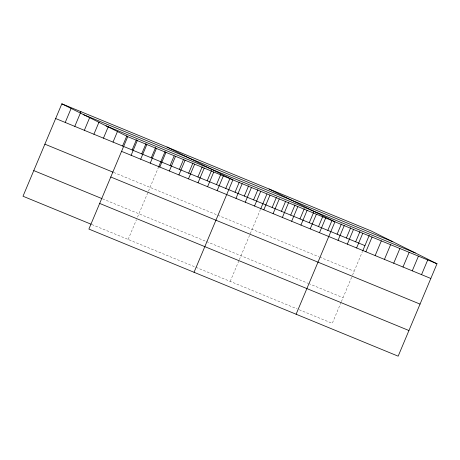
<?xml version="1.0" encoding="UTF-8"?>
<svg xmlns="http://www.w3.org/2000/svg" width="460" height="460" viewBox="0 0 460 460"><rect width="100%" height="100%" fill="white"/><g stroke="black" fill="none" stroke-linecap="round" stroke-linejoin="round"><path stroke-width="0.34" stroke-dasharray="2.3 1.72" d="M128.15 239.447L136.442 219.725M137.546 217.091L158.608 166.997M230.207 281.393L239.05 260.354M239.327 259.693L260.389 209.599M341.107 302.295L332.264 323.34L297.804 309.178M341.383 301.639L352.303 275.678M352.567 275.045L362.445 251.545M113.712 172.454L319.027 256.835M319.688 257.111L354.148 271.273M102.603 198.875L205.861 241.316M206.528 241.586L307.918 283.256M308.585 283.532L343.045 297.695M91.827 224.52L297.143 308.901"/><path stroke-width="0.69" d="M61.841 103.828L127.736 136.66L88.895 229.068L398.159 356.172L437 263.77L371.105 230.931L61.841 103.828L23 196.23L91.189 224.256M65.228 122.452L71.133 108.399M74.784 126.379L80.96 111.688M84.347 130.306L89.717 117.53M93.903 134.239L99.004 122.101M103.46 138.167L108.295 126.667M113.022 142.094L117.587 131.232M122.578 146.021L126.879 135.803M132.141 149.954L136.436 139.731M131.117 155.284L137.293 140.593M141.697 153.881L145.992 143.658M140.679 159.212L146.855 144.52M151.26 157.809L155.555 147.585M150.236 163.139L156.411 148.448M158.608 166.997L165.111 151.518M159.798 167.072L165.974 152.375M170.096 165.548L174.121 155.969M169.355 170.999L175.53 156.308M179.371 169.366L183.666 159.143M178.911 174.927L185.092 160.235M188.652 173.178L192.947 162.955M188.473 178.854L194.649 164.162M197.927 176.991L202.227 166.767M198.03 182.787L204.211 168.09M207.207 180.803L211.502 170.579M207.592 186.714L213.768 172.023M216.482 184.615L220.783 174.397M217.149 190.641L223.324 175.95M225.762 188.427L230.058 178.21M194.045 272.28L232.886 179.877L166.992 147.045M235.043 192.245L239.338 182.022M235.986 198.386L242.161 183.689M244.317 196.058L248.613 185.834M245.266 202.199L251.442 187.502M253.598 199.87L257.893 189.646M254.541 206.011L260.722 191.32M260.665 208.943L266.904 194.103M263.821 209.823L269.997 195.132M272.153 207.494L276.448 197.277M273.096 213.636L279.277 198.944M281.428 211.307L285.729 201.089M282.377 217.448L288.552 202.756M290.708 215.119L295.004 204.901M291.657 221.26L297.833 206.569M299.983 218.937L304.284 208.713M300.932 225.078L307.108 210.381M309.264 222.749L313.559 212.526M310.212 228.89L316.388 214.199M318.538 226.561L322.839 216.338M319.487 232.702L325.663 218.011M327.819 230.374L332.114 220.156M296.102 314.226L334.943 221.823L269.048 188.991M337.099 234.186L341.395 223.968M338.042 240.327L344.218 225.636M346.374 237.998L350.669 227.78M347.323 244.139L353.498 229.448M355.655 241.816L359.95 231.593M356.598 247.957L362.779 233.26M362.721 250.89L369.225 235.405M365.878 251.769L372.054 237.072M375.159 255.582L381.334 240.89M384.433 259.394L390.609 244.703M393.714 263.206L399.889 248.515M402.989 267.018L409.164 252.327M412.269 270.836L418.445 256.139M421.544 274.649L427.719 259.952M83.588 114.666L392.851 241.77M105.99 125.827L415.253 252.931M127.736 136.66L437 263.77M55.666 118.525L364.929 245.628M121.561 151.357L430.824 278.461M44.884 144.164L113.074 172.189M110.779 177.002L420.043 304.106M33.781 170.591L101.97 198.611M99.67 203.423L408.934 330.527"/></g></svg>
